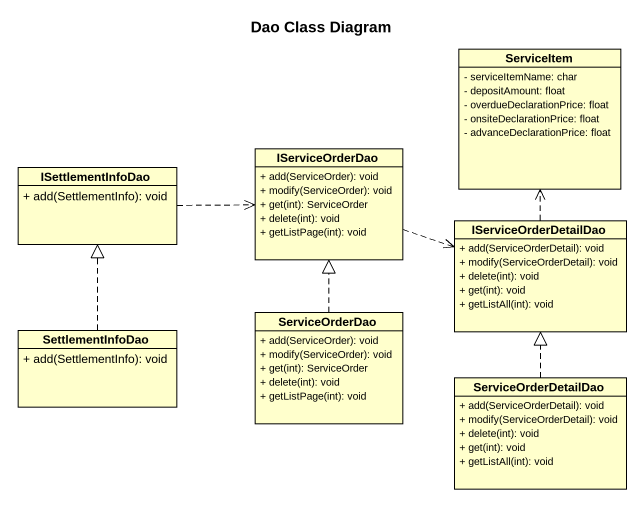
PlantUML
@startuml
title Dao Class Diagram
hide circle
hide empty members
skinparam classAttributeIconSize 0
class ServiceItem {
  - serviceItemName: char
  - depositAmount: float
  - overdueDeclarationPrice: float
  - onsiteDeclarationPrice: float
  - advanceDeclarationPrice: float
}
class IServiceOrderDao {
  + add(ServiceOrder): void
  + modify(ServiceOrder): void
  + get(int): ServiceOrder
  + delete(int): void
  + getListPage(int): void
}
class ISettlementInfoDao {
  + add(SettlementInfo): void
}
class IServiceOrderDetailDao {
  + add(ServiceOrderDetail): void
  + modify(ServiceOrderDetail): void
  + delete(int): void
  + get(int): void
  + getListAll(int): void
}
class SettlementInfoDao {
  + add(SettlementInfo): void
}
class ServiceOrderDao {
  + add(ServiceOrder): void
  + modify(ServiceOrder): void
  + get(int): ServiceOrder
  + delete(int): void
  + getListPage(int): void
}
class ServiceOrderDetailDao {
  + add(ServiceOrderDetail): void
  + modify(ServiceOrderDetail): void
  + delete(int): void
  + get(int): void
  + getListAll(int): void
}
IServiceOrderDao .right.> IServiceOrderDetailDao
ISettlementInfoDao .right.> IServiceOrderDao
IServiceOrderDetailDao .up.> ServiceItem
SettlementInfoDao .up.|> ISettlementInfoDao
ServiceOrderDao .up.|> IServiceOrderDao
ServiceOrderDetailDao .up.|> IServiceOrderDetailDao
@enduml
